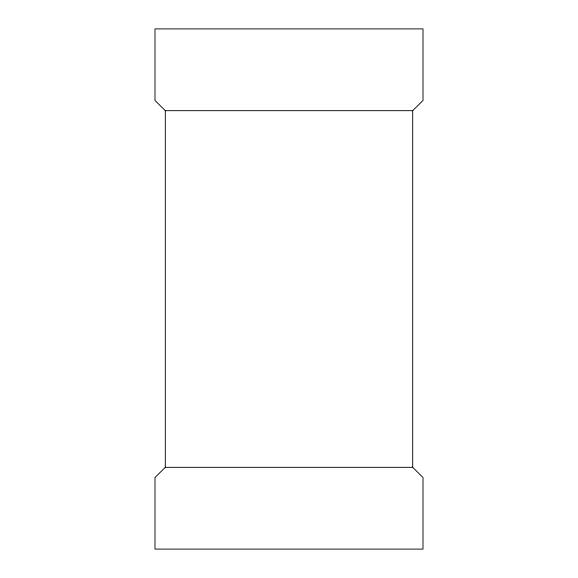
<?xml version="1.0" encoding="UTF-8"?>
<svg xmlns="http://www.w3.org/2000/svg" width="578" height="578" viewBox="0 0 578 578"><rect width="100%" height="100%" fill="white"/><g stroke="black" fill="none" stroke-linecap="round" stroke-linejoin="round"><path stroke-width="0.87" d="M412.699 110.68L423.009 100.464L423.009 28.9L154.991 28.9L154.991 100.464L165.301 110.68L412.699 110.68L412.699 467.32L423.009 477.536L423.009 549.1L154.991 549.1L154.991 477.536L165.301 467.32L412.699 467.32M165.301 110.68L165.301 467.32"/></g></svg>
